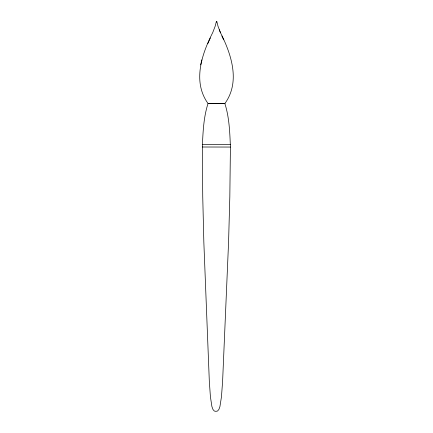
<?xml version="1.0" encoding="UTF-8"?>
<svg xmlns="http://www.w3.org/2000/svg" width="433" height="433" viewBox="0 0 433 433"><rect width="100%" height="100%" fill="white"/><g stroke="black" fill="none" stroke-linecap="round" stroke-linejoin="round"><path stroke-width="0.65" d="M202.33 147.004C202.98 132.46 203.51 117.565 207.997 103.595L224.9 103.628C229.333 117.608 229.815 132.503 230.416 147.052L229.826 196.723L228.575 242.101L222.6 381.446L221.458 396.807L219.932 406.565L218.892 409.429L217.577 411.004L215.91 411.35L214.248 410.998L212.939 409.418L211.905 406.555L210.416 396.785L209.323 381.424L203.835 242.063L202.741 196.679L202.33 147.004L230.416 147.052M216.884 21.758L216.294 21.85L216.895 21.78L218.01 26.229L220.505 32.794L219.266 29.731M216.294 21.802L215.169 26.224L212.749 32.535C201.773 54.093 192.328 81.599 207.997 103.465L224.9 103.498C240.624 81.734 231.309 54.125 220.402 32.545M201.848 59.889L200.679 64.869M207.829 43.581L210.351 37.947M202.33 144.422L230.421 144.47M224.613 103.476L224.9 103.498M221.875 35.934L223.628 39.868"/></g></svg>
